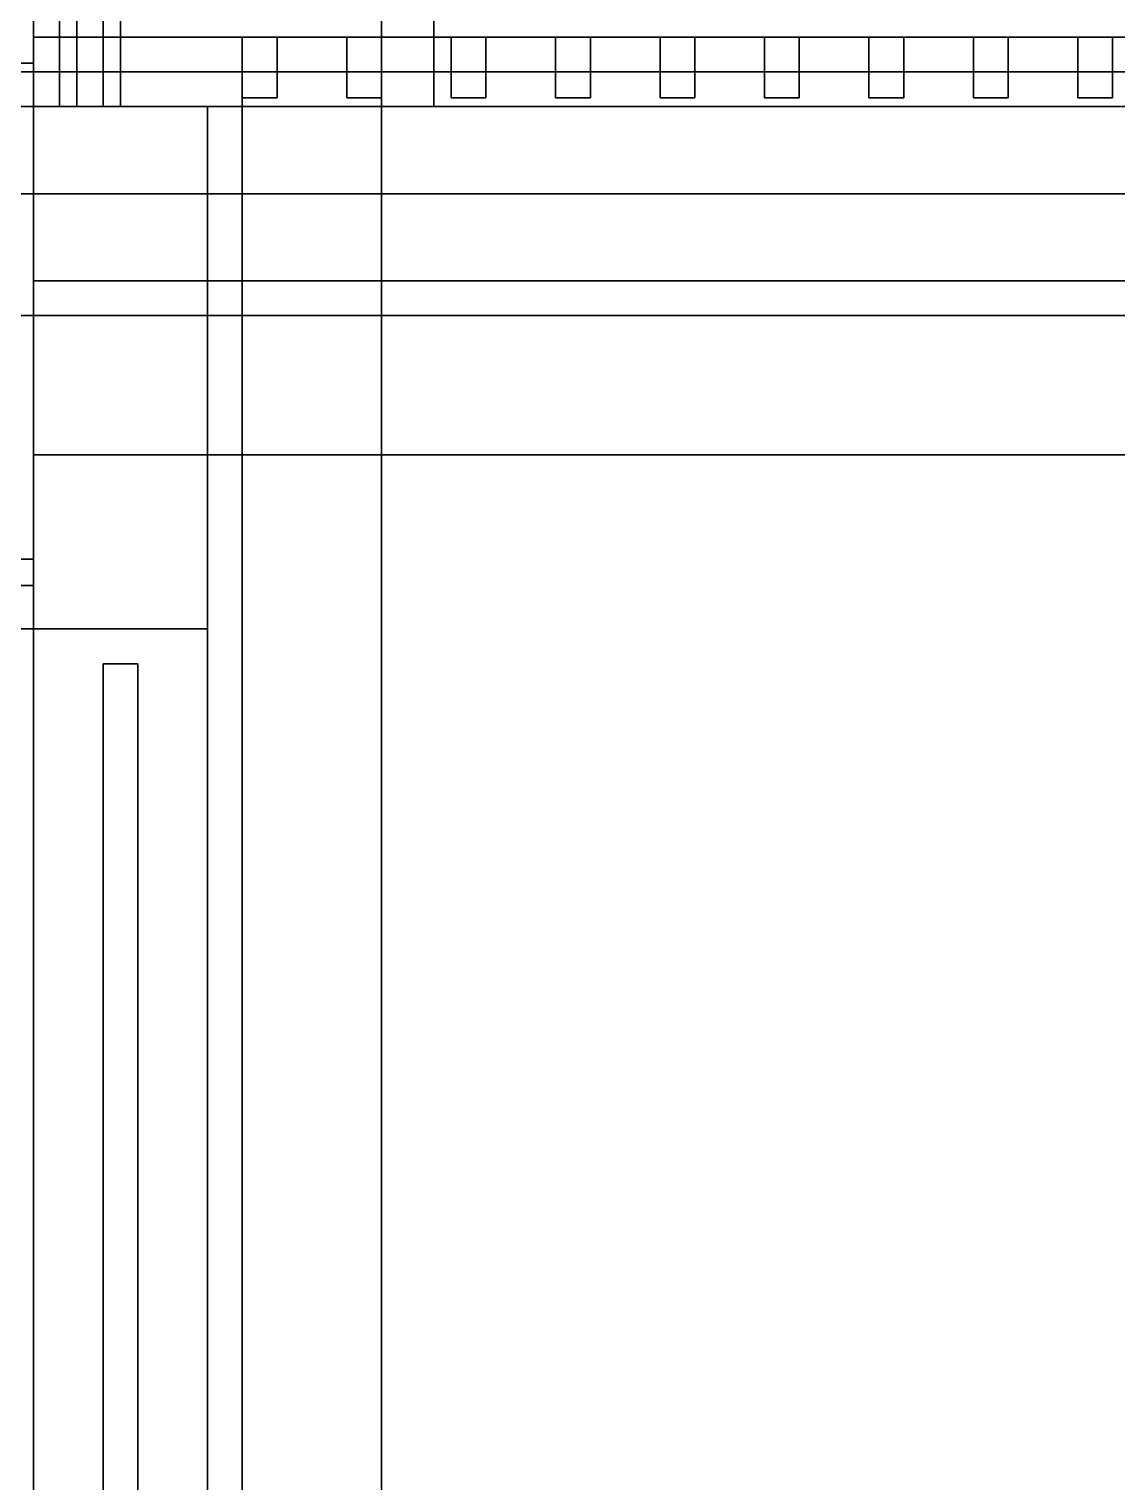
# Model space of a CAD drawing. Header units: millimetres. Extents: x -8000 to 18500, y -500 to 32500.
# Drawn here: x -5 to 1245, y 8420 to 10089 of the extents above; entities that cross this region are included whole.
import ezdxf

# ---------------------------------------------------------------- set-up
doc = ezdxf.new("R2010")
doc.units = ezdxf.units.MM
for name, color, linetype in [('3D-CANOPY', 7, 'Continuous'), ('3D-COLUMNS', 7, 'Continuous'), ('3D-FINISH', 7, 'Continuous'), ('3D-GLAZING', 7, 'Continuous'), ('3D-LOUVERS', 7, 'Continuous'), ('3D-PERGOLA', 7, 'Continuous'), ('3D-ROOF', 7, 'Continuous'), ('3D-SITE', 7, 'Continuous'), ('3D-SLABS', 7, 'Continuous'), ('3D-WALLS-EXTR', 7, 'Continuous')]:
    doc.layers.add(name, color=color, linetype=linetype)

msp = doc.modelspace()

# ---------------------------------------------------------------- linework, layer by layer
at = {"layer": '3D-CANOPY', "color": 7}
for points in [[(-80, 0, 3700), (-80, 10000, 3700), (0, 10000, 3700), (0, 0, 3700)], [(-80, 10000, 3700), (-80, 10000, 3950), (0, 10000, 3950), (0, 10000, 3700)], [(-80, 0, 3950), (0, 0, 3950), (0, 10000, 3950), (-80, 10000, 3950)], [(0, 0, 3700), (0, 10000, 3700), (0, 10000, 3950), (0, 0, 3950)], [(-500, 7520, 3310), (-500, 9480, 3310), (0, 9480, 3310), (0, 7520, 3310)], [(-500, 9480, 3310), (-500, 9480, 3355), (0, 9480, 3355), (0, 9480, 3310)], [(-500, 7520, 3355), (0, 7520, 3355), (0, 9480, 3355), (-500, 9480, 3355)], [(0, 7520, 3310), (0, 9480, 3310), (0, 9480, 3355), (0, 7520, 3355)]]:
    msp.add_3dface(points, dxfattribs=at)
at = {"layer": '3D-COLUMNS', "color": 7}
for points in [[(0, 9600), (0, 10000), (400, 10000), (400, 9600)], [(0, 10000), (0, 10000, 7800), (400, 10000, 7800), (400, 10000)], [(0, 9600), (0, 9600, 7800), (0, 10000, 7800), (0, 10000)], [(0, 9600, 7800), (400, 9600, 7800), (400, 10000, 7800), (0, 10000, 7800)], [(0, 9600, 3600), (0, 10000, 3600), (10000, 10000, 3600), (10000, 9600, 3600)], [(0, 10000, 3600), (0, 10000, 3800), (10000, 10000, 3800), (10000, 10000, 3600)], [(0, 9600, 3600), (0, 9600, 3800), (0, 10000, 3800), (0, 10000, 3600)], [(0, 9600, 3800), (10000, 9600, 3800), (10000, 10000, 3800), (0, 10000, 3800)], [(0, 0, 3600), (0, 10000, 3600), (400, 10000, 3600), (400, 0, 3600)], [(0, 10000, 3600), (0, 10000, 3800), (400, 10000, 3800), (400, 10000, 3600)], [(0, 0, 3600), (0, 0, 3800), (0, 10000, 3800), (0, 10000, 3600)], [(0, 0, 3800), (400, 0, 3800), (400, 10000, 3800), (0, 10000, 3800)], [(400, 9600), (400, 10000), (400, 10000, 7800), (400, 9600, 7800)], [(400, 0, 3600), (400, 10000, 3600), (400, 10000, 3800), (400, 0, 3800)], [(0, 9600), (400, 9600), (400, 9600, 7800), (0, 9600, 7800)], [(0, 9600, 3600), (10000, 9600, 3600), (10000, 9600, 3800), (0, 9600, 3800)]]:
    msp.add_3dface(points, dxfattribs=at)
at = {"layer": '3D-FINISH', "color": 7}
for points in [[(200, 200, 590), (200, 9800, 590), (9800, 9800, 590), (9800, 200, 590)], [(200, 9800, 590), (200, 9800, 600), (9800, 9800, 600), (9800, 9800, 590)], [(200, 200, 590), (200, 200, 600), (200, 9800, 600), (200, 9800, 590)], [(200, 200, 600), (9800, 200, 600), (9800, 9800, 600), (200, 9800, 600)], [(200, 200, 3990), (200, 9800, 3990), (9800, 9800, 3990), (9800, 200, 3990)], [(200, 9800, 3990), (200, 9800, 4000), (9800, 9800, 4000), (9800, 9800, 3990)], [(200, 200, 3990), (200, 200, 4000), (200, 9800, 4000), (200, 9800, 3990)], [(200, 200, 4000), (9800, 200, 4000), (9800, 9800, 4000), (200, 9800, 4000)]]:
    msp.add_3dface(points, dxfattribs=at)
at = {"layer": '3D-GLAZING', "color": 7}
for points in [[(30, 10000, 5030), (30, 12470, 5030), (100, 12470, 5030), (100, 10000, 5030)], [(30, 10000, 5030), (30, 10000, 5070), (30, 12470, 5070), (30, 12470, 5030)], [(30, 10000, 5070), (100, 10000, 5070), (100, 12470, 5070), (30, 12470, 5070)], [(100, 10000, 5030), (100, 12470, 5030), (100, 12470, 5070), (100, 10000, 5070)], [(50, 10000, 3950), (50, 12450, 3950), (80, 12450, 3950), (80, 10000, 3950)], [(50, 10000, 3950), (50, 10000, 5030), (50, 12450, 5030), (50, 12450, 3950)], [(50, 10000, 5030), (80, 10000, 5030), (80, 12450, 5030), (50, 12450, 5030)], [(80, 10000, 3950), (80, 12450, 3950), (80, 12450, 5030), (80, 10000, 5030)], [(30, 10000, 5030), (100, 10000, 5030), (100, 10000, 5070), (30, 10000, 5070)], [(50, 10000, 3950), (80, 10000, 3950), (80, 10000, 5030), (50, 10000, 5030)], [(80, 7640, 1500), (80, 9360, 1500), (120, 9360, 1500), (120, 7640, 1500)], [(80, 9360, 1500), (80, 9360, 3300), (120, 9360, 3300), (120, 9360, 1500)], [(80, 7640, 1500), (80, 7640, 3300), (80, 9360, 3300), (80, 9360, 1500)], [(80, 7640, 3300), (120, 7640, 3300), (120, 9360, 3300), (80, 9360, 3300)], [(120, 7640, 1500), (120, 9360, 1500), (120, 9360, 3300), (120, 7640, 3300)]]:
    msp.add_3dface(points, dxfattribs=at)
at = {"layer": '3D-LOUVERS', "color": 7}
for points in [[(240, 10010, 4000), (240, 10080, 4000), (280, 10080, 4000), (280, 10010, 4000)], [(240, 10080, 4000), (240, 10080, 6800), (280, 10080, 6800), (280, 10080, 4000)], [(240, 10010, 4000), (240, 10010, 6800), (240, 10080, 6800), (240, 10080, 4000)], [(240, 10010, 6800), (280, 10010, 6800), (280, 10080, 6800), (240, 10080, 6800)], [(280, 10010, 4000), (280, 10080, 4000), (280, 10080, 6800), (280, 10010, 6800)], [(360, 10010, 4000), (360, 10080, 4000), (400, 10080, 4000), (400, 10010, 4000)], [(360, 10080, 4000), (360, 10080, 6800), (400, 10080, 6800), (400, 10080, 4000)], [(360, 10010, 4000), (360, 10010, 6800), (360, 10080, 6800), (360, 10080, 4000)], [(360, 10010, 6800), (400, 10010, 6800), (400, 10080, 6800), (360, 10080, 6800)], [(400, 10010, 4000), (400, 10080, 4000), (400, 10080, 6800), (400, 10010, 6800)], [(480, 10010, 4000), (480, 10080, 4000), (520, 10080, 4000), (520, 10010, 4000)], [(480, 10080, 4000), (480, 10080, 6800), (520, 10080, 6800), (520, 10080, 4000)], [(480, 10010, 4000), (480, 10010, 6800), (480, 10080, 6800), (480, 10080, 4000)], [(480, 10010, 6800), (520, 10010, 6800), (520, 10080, 6800), (480, 10080, 6800)], [(520, 10010, 4000), (520, 10080, 4000), (520, 10080, 6800), (520, 10010, 6800)], [(600, 10010, 4000), (600, 10080, 4000), (640, 10080, 4000), (640, 10010, 4000)], [(600, 10080, 4000), (600, 10080, 6800), (640, 10080, 6800), (640, 10080, 4000)], [(600, 10010, 4000), (600, 10010, 6800), (600, 10080, 6800), (600, 10080, 4000)], [(600, 10010, 6800), (640, 10010, 6800), (640, 10080, 6800), (600, 10080, 6800)], [(640, 10010, 4000), (640, 10080, 4000), (640, 10080, 6800), (640, 10010, 6800)], [(720, 10010, 4000), (720, 10080, 4000), (760, 10080, 4000), (760, 10010, 4000)], [(720, 10080, 4000), (720, 10080, 6800), (760, 10080, 6800), (760, 10080, 4000)], [(720, 10010, 4000), (720, 10010, 6800), (720, 10080, 6800), (720, 10080, 4000)], [(720, 10010, 6800), (760, 10010, 6800), (760, 10080, 6800), (720, 10080, 6800)], [(760, 10010, 4000), (760, 10080, 4000), (760, 10080, 6800), (760, 10010, 6800)], [(840, 10010, 4000), (840, 10080, 4000), (880, 10080, 4000), (880, 10010, 4000)], [(840, 10080, 4000), (840, 10080, 6800), (880, 10080, 6800), (880, 10080, 4000)], [(840, 10010, 4000), (840, 10010, 6800), (840, 10080, 6800), (840, 10080, 4000)], [(840, 10010, 6800), (880, 10010, 6800), (880, 10080, 6800), (840, 10080, 6800)], [(880, 10010, 4000), (880, 10080, 4000), (880, 10080, 6800), (880, 10010, 6800)], [(960, 10010, 4000), (960, 10080, 4000), (1000, 10080, 4000), (1000, 10010, 4000)], [(960, 10080, 4000), (960, 10080, 6800), (1000, 10080, 6800), (1000, 10080, 4000)], [(960, 10010, 4000), (960, 10010, 6800), (960, 10080, 6800), (960, 10080, 4000)], [(960, 10010, 6800), (1000, 10010, 6800), (1000, 10080, 6800), (960, 10080, 6800)], [(1000, 10010, 4000), (1000, 10080, 4000), (1000, 10080, 6800), (1000, 10010, 6800)], [(1080, 10010, 4000), (1080, 10080, 4000), (1120, 10080, 4000), (1120, 10010, 4000)], [(1080, 10080, 4000), (1080, 10080, 6800), (1120, 10080, 6800), (1120, 10080, 4000)], [(1080, 10010, 4000), (1080, 10010, 6800), (1080, 10080, 6800), (1080, 10080, 4000)], [(1080, 10010, 6800), (1120, 10010, 6800), (1120, 10080, 6800), (1080, 10080, 6800)], [(1120, 10010, 4000), (1120, 10080, 4000), (1120, 10080, 6800), (1120, 10010, 6800)], [(1200, 10010, 4000), (1200, 10080, 4000), (1240, 10080, 4000), (1240, 10010, 4000)], [(1200, 10080, 4000), (1200, 10080, 6800), (1240, 10080, 6800), (1240, 10080, 4000)], [(1200, 10010, 4000), (1200, 10010, 6800), (1200, 10080, 6800), (1200, 10080, 4000)], [(1200, 10010, 6800), (1240, 10010, 6800), (1240, 10080, 6800), (1200, 10080, 6800)], [(1240, 10010, 4000), (1240, 10080, 4000), (1240, 10080, 6800), (1240, 10010, 6800)], [(240, 10010, 4000), (280, 10010, 4000), (280, 10010, 6800), (240, 10010, 6800)], [(360, 10010, 4000), (400, 10010, 4000), (400, 10010, 6800), (360, 10010, 6800)], [(480, 10010, 4000), (520, 10010, 4000), (520, 10010, 6800), (480, 10010, 6800)], [(600, 10010, 4000), (640, 10010, 4000), (640, 10010, 6800), (600, 10010, 6800)], [(720, 10010, 4000), (760, 10010, 4000), (760, 10010, 6800), (720, 10010, 6800)], [(840, 10010, 4000), (880, 10010, 4000), (880, 10010, 6800), (840, 10010, 6800)], [(960, 10010, 4000), (1000, 10010, 4000), (1000, 10010, 6800), (960, 10010, 6800)], [(1080, 10010, 4000), (1120, 10010, 4000), (1120, 10010, 6800), (1080, 10010, 6800)], [(1200, 10010, 4000), (1240, 10010, 4000), (1240, 10010, 6800), (1200, 10010, 6800)]]:
    msp.add_3dface(points, dxfattribs=at)
at = {"layer": '3D-PERGOLA', "color": 7}
for points in [[(400, 10000, 6780), (400, 12480, 6780), (460, 12480, 6780), (460, 10000, 6780)], [(400, 10000, 6780), (400, 10000, 6900), (400, 12480, 6900), (400, 12480, 6780)], [(400, 10000, 6900), (460, 10000, 6900), (460, 12480, 6900), (400, 12480, 6900)], [(460, 10000, 6780), (460, 12480, 6780), (460, 12480, 6900), (460, 10000, 6900)], [(0, 10000, 6720), (0, 10080, 6720), (10000, 10080, 6720), (10000, 10000, 6720)], [(0, 10080, 6720), (0, 10080, 6900), (10000, 10080, 6900), (10000, 10080, 6720)], [(0, 10000, 6720), (0, 10000, 6900), (0, 10080, 6900), (0, 10080, 6720)], [(0, 10000, 6900), (10000, 10000, 6900), (10000, 10080, 6900), (0, 10080, 6900)], [(0, 10000, 6720), (10000, 10000, 6720), (10000, 10000, 6900), (0, 10000, 6900)], [(400, 10000, 6780), (460, 10000, 6780), (460, 10000, 6900), (400, 10000, 6900)]]:
    msp.add_3dface(points, dxfattribs=at)
at = {"layer": '3D-ROOF', "color": 7}
for points in [[(-40, 9760, 7780), (-40, 10040, 7780), (10040, 10040, 7780), (10040, 9760, 7780)], [(-40, 10040, 7780), (-40, 10040, 7830), (10040, 10040, 7830), (10040, 10040, 7780)], [(-40, 9760, 7830), (10040, 9760, 7830), (10040, 10040, 7830), (-40, 10040, 7830)], [(-40, -40, 7780), (-40, 10040, 7780), (240, 10040, 7780), (240, -40, 7780)], [(-40, 10040, 7780), (-40, 10040, 7830), (240, 10040, 7830), (240, 10040, 7780)], [(-40, -40, 7830), (240, -40, 7830), (240, 10040, 7830), (-40, 10040, 7830)], [(240, -40, 7780), (240, 10040, 7780), (240, 10040, 7830), (240, -40, 7830)], [(0, 0, 7000), (0, 10000, 7000), (10000, 10000, 7000), (10000, 0, 7000)], [(0, 10000, 7000), (0, 10000, 7200), (10000, 10000, 7200), (10000, 10000, 7000)], [(0, 0, 7000), (0, 0, 7200), (0, 10000, 7200), (0, 10000, 7000)], [(0, 0, 7200), (10000, 0, 7200), (10000, 10000, 7200), (0, 10000, 7200)], [(0, 9800, 7200), (0, 10000, 7200), (10000, 10000, 7200), (10000, 9800, 7200)], [(0, 10000, 7200), (0, 10000, 7800), (10000, 10000, 7800), (10000, 10000, 7200)], [(0, 9800, 7200), (0, 9800, 7800), (0, 10000, 7800), (0, 10000, 7200)], [(0, 9800, 7800), (10000, 9800, 7800), (10000, 10000, 7800), (0, 10000, 7800)], [(0, 9800, 7200), (10000, 9800, 7200), (10000, 9800, 7800), (0, 9800, 7800)], [(0, 200, 7200), (0, 9800, 7200), (200, 9800, 7200), (200, 200, 7200)], [(0, 9800, 7200), (0, 9800, 7800), (200, 9800, 7800), (200, 9800, 7200)], [(0, 200, 7200), (0, 200, 7800), (0, 9800, 7800), (0, 9800, 7200)], [(0, 200, 7800), (200, 200, 7800), (200, 9800, 7800), (0, 9800, 7800)], [(200, 200, 7200), (200, 9800, 7200), (200, 9800, 7800), (200, 200, 7800)], [(-40, 9760, 7780), (10040, 9760, 7780), (10040, 9760, 7830), (-40, 9760, 7830)]]:
    msp.add_3dface(points, dxfattribs=at)
at = {"layer": '3D-SITE', "color": 7}
for points in [[(-3000, 9900, -30), (-3000, 25500, -30), (13000, 25500, -30), (13000, 9900, -30)], [(-3000, 9900), (13000, 9900), (13000, 25500), (-3000, 25500)], [(-3000, 9900), (-3000, 10100), (13000, 10100), (13000, 9900)], [(-3000, 9900, 160), (13000, 9900, 160), (13000, 10100, 160), (-3000, 10100, 160)], [(-3000, 9900, -30), (13000, 9900, -30), (13000, 9900), (-3000, 9900)], [(-3000, 9900), (13000, 9900), (13000, 9900, 160), (-3000, 9900, 160)]]:
    msp.add_3dface(points, dxfattribs=at)
at = {"layer": '3D-SLABS', "color": 7}
for points in [[(0, 10000, 3800), (0, 12500, 3800), (10000, 12500, 3800), (10000, 10000, 3800)], [(0, 10000, 3800), (0, 10000, 3950), (0, 12500, 3950), (0, 12500, 3800)], [(0, 10000, 3950), (10000, 10000, 3950), (10000, 12500, 3950), (0, 12500, 3950)], [(0, 0), (0, 10000), (10000, 10000), (10000, 0)], [(0, 10000), (0, 10000, 600), (10000, 10000, 600), (10000, 10000)], [(0, 0), (0, 0, 600), (0, 10000, 600), (0, 10000)], [(0, 0, 600), (10000, 0, 600), (10000, 10000, 600), (0, 10000, 600)], [(0, 7500, 3800), (0, 10000, 3800), (10000, 10000, 3800), (10000, 7500, 3800)], [(0, 10000, 3800), (0, 10000, 4000), (10000, 10000, 4000), (10000, 10000, 3800)], [(0, 7500, 3800), (0, 7500, 4000), (0, 10000, 4000), (0, 10000, 3800)], [(0, 7500, 4000), (10000, 7500, 4000), (10000, 10000, 4000), (0, 10000, 4000)], [(0, 10000, 3800), (10000, 10000, 3800), (10000, 10000, 3950), (0, 10000, 3950)]]:
    msp.add_3dface(points, dxfattribs=at)
at = {"layer": '3D-WALLS-EXTR', "color": 7}
for points in [[(-60, -50, 570), (-60, 10050, 570), (0, 10050, 570), (0, -50, 570)], [(-60, 10050, 570), (-60, 10050, 610), (0, 10050, 610), (0, 10050, 570)], [(-60, -50, 610), (0, -50, 610), (0, 10050, 610), (-60, 10050, 610)], [(0, -50, 570), (0, 10050, 570), (0, 10050, 610), (0, -50, 610)], [(-35, 0), (-35, 10000), (0, 10000), (0, 0)], [(-35, 10000), (-35, 10000, 600), (0, 10000, 600), (0, 10000)], [(-35, 0, 600), (0, 0, 600), (0, 10000, 600), (-35, 10000, 600)], [(0, 9400, 600), (0, 10000, 600), (200, 10000, 600), (200, 9400, 600)], [(0, 10000, 600), (0, 10000, 3800), (200, 10000, 3800), (200, 10000, 600)], [(0, 9400, 600), (0, 9400, 3800), (0, 10000, 3800), (0, 10000, 600)], [(0, 9400, 3800), (200, 9400, 3800), (200, 10000, 3800), (0, 10000, 3800)], [(0, 9800, 600), (0, 10000, 600), (2000, 10000, 600), (2000, 9800, 600)], [(0, 10000, 600), (0, 10000, 3800), (2000, 10000, 3800), (2000, 10000, 600)], [(0, 9800, 600), (0, 9800, 3800), (0, 10000, 3800), (0, 10000, 600)], [(0, 9800, 3800), (2000, 9800, 3800), (2000, 10000, 3800), (0, 10000, 3800)], [(0, 8000, 4000), (0, 10000, 4000), (200, 10000, 4000), (200, 8000, 4000)], [(0, 10000, 4000), (0, 10000, 7000), (200, 10000, 7000), (200, 10000, 4000)], [(0, 8000, 4000), (0, 8000, 7000), (0, 10000, 7000), (0, 10000, 4000)], [(0, 8000, 7000), (200, 8000, 7000), (200, 10000, 7000), (0, 10000, 7000)], [(0, 9800, 4000), (0, 10000, 4000), (2500, 10000, 4000), (2500, 9800, 4000)], [(0, 10000, 4000), (0, 10000, 7000), (2500, 10000, 7000), (2500, 10000, 4000)], [(0, 9800, 4000), (0, 9800, 7000), (0, 10000, 7000), (0, 10000, 4000)], [(0, 9800, 7000), (2500, 9800, 7000), (2500, 10000, 7000), (0, 10000, 7000)], [(0, 0), (0, 10000), (0, 10000, 600), (0, 0, 600)], [(200, 9400, 600), (200, 10000, 600), (200, 10000, 3800), (200, 9400, 3800)], [(200, 8000, 4000), (200, 10000, 4000), (200, 10000, 7000), (200, 8000, 7000)], [(0, 9800, 600), (2000, 9800, 600), (2000, 9800, 3800), (0, 9800, 3800)], [(0, 9800, 4000), (2500, 9800, 4000), (2500, 9800, 7000), (0, 9800, 7000)], [(-160, 9400, 600), (-160, 9450, 600), (0, 9450, 600), (0, 9400, 600)], [(-160, 9450, 600), (-160, 9450, 3300), (0, 9450, 3300), (0, 9450, 600)], [(-160, 9400, 3300), (0, 9400, 3300), (0, 9450, 3300), (-160, 9450, 3300)], [(0, 9400, 600), (0, 9450, 600), (0, 9450, 3300), (0, 9400, 3300)], [(-220, 7600, 3250), (-220, 9400, 3250), (0, 9400, 3250), (0, 7600, 3250)], [(-220, 9400, 3250), (-220, 9400, 3310), (0, 9400, 3310), (0, 9400, 3250)], [(-220, 7600, 3310), (0, 7600, 3310), (0, 9400, 3310), (-220, 9400, 3310)], [(-160, 7600, 600), (-160, 9400, 600), (0, 9400, 600), (0, 7600, 600)], [(-160, 9400, 600), (-160, 9400, 650), (0, 9400, 650), (0, 9400, 600)], [(-160, 7600, 650), (0, 7600, 650), (0, 9400, 650), (-160, 9400, 650)], [(-160, 9400, 600), (0, 9400, 600), (0, 9400, 3300), (-160, 9400, 3300)], [(0, 9400, 600), (200, 9400, 600), (200, 9400, 3800), (0, 9400, 3800)], [(0, 7600, 600), (0, 9400, 600), (200, 9400, 600), (200, 7600, 600)], [(0, 9400, 600), (0, 9400, 1500), (200, 9400, 1500), (200, 9400, 600)], [(0, 7600, 600), (0, 7600, 1500), (0, 9400, 1500), (0, 9400, 600)], [(0, 7600, 1500), (200, 7600, 1500), (200, 9400, 1500), (0, 9400, 1500)], [(0, 7600, 3300), (0, 9400, 3300), (200, 9400, 3300), (200, 7600, 3300)], [(0, 9400, 3300), (0, 9400, 3800), (200, 9400, 3800), (200, 9400, 3300)], [(0, 7600, 3300), (0, 7600, 3800), (0, 9400, 3800), (0, 9400, 3300)], [(0, 7600, 3800), (200, 7600, 3800), (200, 9400, 3800), (0, 9400, 3800)], [(0, 7600, 600), (0, 9400, 600), (0, 9400, 650), (0, 7600, 650)], [(0, 7600, 3250), (0, 9400, 3250), (0, 9400, 3310), (0, 7600, 3310)], [(200, 7600, 600), (200, 9400, 600), (200, 9400, 1500), (200, 7600, 1500)], [(200, 7600, 3300), (200, 9400, 3300), (200, 9400, 3800), (200, 7600, 3800)]]:
    msp.add_3dface(points, dxfattribs=at)

doc.saveas('drawing.dxf')
